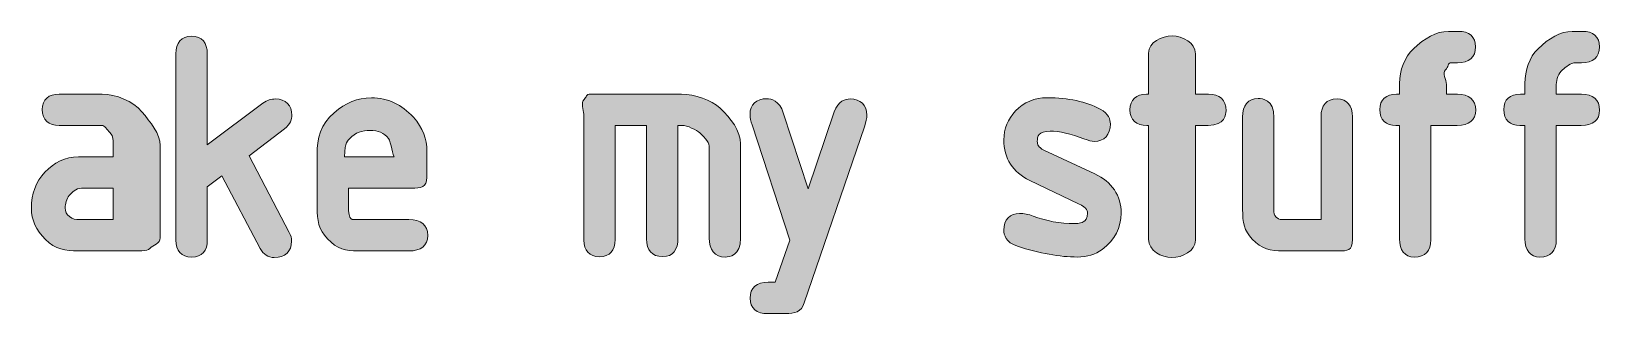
# Model space of a CAD drawing. Header units: inches. Extents: x 29 to 221, y -190 to -34.
# Drawn here: x 125.51 to 160.78, y -189.44 to -183.09 of the extents above; entities that cross this region are included whole.
import ezdxf

# ---------------------------------------------------------------- set-up
doc = ezdxf.new("R2010")
doc.units = ezdxf.units.IN
doc.header["$MEASUREMENT"] = 0
doc.layers.add('Layer 1', color=7, linetype='Continuous')

# ---------------------------------------------------------------- blocks, each defined once
blk = doc.blocks.new('block 4')
at = {"layer": 'Layer 1', "true_color": 0xffffff}
h = blk.add_hatch(color=7, dxfattribs=at)
h.dxf.hatch_style = 2
edge = h.paths.add_edge_path()
edge.add_spline(control_points=[(130.973, -188.18), (130.839, -188.18), (130.727, -188.108), (130.657, -187.976), (130.657, -187.976), (129.796, -186.343), (129.796, -186.343), (129.796, -186.343), (129.469, -186.591), (129.469, -186.591), (129.469, -186.591), (129.469, -187.786), (129.469, -187.786), (129.469, -188.027), (129.356, -188.171), (129.118, -188.171), (128.879, -188.171), (128.764, -188.028), (128.764, -187.789), (128.764, -187.789), (128.764, -183.6), (128.764, -183.6), (128.764, -183.349), (128.882, -183.199), (129.114, -183.199), (129.35, -183.199), (129.469, -183.349), (129.469, -183.6), (129.469, -183.6), (129.469, -185.646), (129.469, -185.646), (129.469, -185.646), (130.718, -184.705), (130.718, -184.705), (130.819, -184.641), (130.911, -184.613), (131.001, -184.613), (131.229, -184.613), (131.371, -184.753), (131.371, -184.98), (131.371, -185.062), (131.343, -185.181), (131.207, -185.285), (131.207, -185.285), (130.409, -185.888), (130.409, -185.888), (130.409, -185.888), (131.311, -187.614), (131.311, -187.614), (131.346, -187.679), (131.365, -187.746), (131.365, -187.81), (131.365, -188.042), (131.219, -188.18), (130.973, -188.18)], knot_values=[0, 0, 0, 0, 1, 1, 1, 2, 2, 2, 3, 3, 3, 4, 4, 4, 5, 5, 5, 6, 6, 6, 7, 7, 7, 8, 8, 8, 9, 9, 9, 10, 10, 10, 11, 11, 11, 12, 12, 12, 13, 13, 13, 14, 14, 14, 15, 15, 15, 16, 16, 16, 17, 17, 17, 18, 18, 18, 18], degree=3, periodic=1)
h = blk.add_hatch(color=7, dxfattribs=at)
h.dxf.hatch_style = 2
edge = h.paths.add_edge_path()
edge.add_spline(control_points=[(151.165, -188.18), (150.932, -188.18), (150.636, -188.027), (150.636, -187.77), (150.636, -187.77), (150.636, -185.208), (150.636, -185.208), (150.636, -185.208), (150.597, -185.208), (150.597, -185.208), (150.363, -185.208), (150.218, -185.085), (150.218, -184.859), (150.218, -184.629), (150.362, -184.503), (150.593, -184.503), (150.593, -184.503), (150.636, -184.503), (150.636, -184.503), (150.636, -184.503), (150.636, -183.581), (150.636, -183.581), (150.636, -183.34), (150.935, -183.196), (151.174, -183.196), (151.402, -183.196), (151.694, -183.345), (151.694, -183.594), (151.694, -183.594), (151.694, -184.503), (151.694, -184.503), (151.694, -184.503), (151.989, -184.503), (151.989, -184.503), (152.234, -184.503), (152.381, -184.632), (152.381, -184.877), (152.381, -184.959), (152.352, -185.208), (151.982, -185.208), (151.982, -185.208), (151.694, -185.208), (151.694, -185.208), (151.694, -185.208), (151.694, -187.792), (151.694, -187.792), (151.694, -188.035), (151.399, -188.18), (151.165, -188.18)], knot_values=[0, 0, 0, 0, 1, 1, 1, 2, 2, 2, 3, 3, 3, 4, 4, 4, 5, 5, 5, 6, 6, 6, 7, 7, 7, 8, 8, 8, 9, 9, 9, 10, 10, 10, 11, 11, 11, 12, 12, 12, 13, 13, 13, 14, 14, 14, 15, 15, 15, 16, 16, 16, 16], degree=3, periodic=1)
h = blk.add_hatch(color=7, dxfattribs=at)
h.dxf.hatch_style = 2
edge = h.paths.add_edge_path()
edge.add_spline(control_points=[(156.62, -188.168), (156.394, -188.168), (156.281, -188.016), (156.281, -187.761), (156.281, -187.761), (156.281, -185.208), (156.281, -185.208), (156.281, -185.208), (156.203, -185.208), (156.203, -185.208), (155.978, -185.208), (155.839, -185.085), (155.839, -184.852), (155.839, -184.624), (155.983, -184.503), (156.215, -184.503), (156.215, -184.503), (156.281, -184.503), (156.281, -184.503), (156.281, -184.503), (156.281, -184.266), (156.281, -184.266), (156.281, -183.967), (156.394, -183.676), (156.596, -183.482), (156.836, -183.25), (157.109, -183.092), (157.381, -183.092), (157.381, -183.092), (157.607, -183.092), (157.607, -183.092), (157.849, -183.092), (157.993, -183.206), (157.993, -183.441), (157.993, -183.681), (157.842, -183.797), (157.588, -183.797), (157.588, -183.797), (157.452, -183.797), (157.452, -183.797), (157.346, -183.797), (157.397, -183.896), (157.319, -183.959), (157.236, -184.026), (157.339, -184.177), (157.339, -184.288), (157.339, -184.288), (157.339, -184.503), (157.339, -184.503), (157.339, -184.503), (157.586, -184.503), (157.586, -184.503), (157.843, -184.503), (157.996, -184.624), (157.996, -184.862), (157.996, -185.092), (157.841, -185.208), (157.582, -185.208), (157.582, -185.208), (156.986, -185.208), (156.986, -185.208), (156.986, -185.208), (156.986, -187.783), (156.986, -187.783), (156.986, -188.024), (156.863, -188.168), (156.62, -188.168)], knot_values=[0, 0, 0, 0, 1, 1, 1, 2, 2, 2, 3, 3, 3, 4, 4, 4, 5, 5, 5, 6, 6, 6, 7, 7, 7, 8, 8, 8, 9, 9, 9, 10, 10, 10, 11, 11, 11, 12, 12, 12, 13, 13, 13, 14, 14, 14, 15, 15, 15, 16, 16, 16, 17, 17, 17, 18, 18, 18, 19, 19, 19, 20, 20, 20, 21, 21, 21, 22, 22, 22, 22], degree=3, periodic=1)
h = blk.add_hatch(color=7, dxfattribs=at)
h.dxf.hatch_style = 2
edge = h.paths.add_edge_path()
edge.add_spline(control_points=[(159.442, -188.168), (159.216, -188.168), (159.103, -188.016), (159.103, -187.761), (159.103, -187.761), (159.103, -185.208), (159.103, -185.208), (159.103, -185.208), (158.99, -185.208), (158.99, -185.208), (158.766, -185.208), (158.627, -185.085), (158.627, -184.852), (158.627, -184.624), (158.771, -184.503), (159.002, -184.503), (159.002, -184.503), (159.103, -184.503), (159.103, -184.503), (159.103, -184.503), (159.103, -184.266), (159.103, -184.266), (159.103, -183.967), (159.199, -183.675), (159.4, -183.482), (159.641, -183.25), (159.896, -183.092), (160.168, -183.092), (160.168, -183.092), (160.395, -183.092), (160.395, -183.092), (160.637, -183.092), (160.781, -183.206), (160.781, -183.441), (160.781, -183.681), (160.63, -183.797), (160.376, -183.797), (160.376, -183.797), (160.24, -183.797), (160.24, -183.797), (160.134, -183.797), (160.025, -183.896), (159.946, -183.959), (159.864, -184.025), (159.808, -184.176), (159.808, -184.288), (159.808, -184.288), (159.808, -184.503), (159.808, -184.503), (159.808, -184.503), (160.373, -184.503), (160.373, -184.503), (160.63, -184.503), (160.783, -184.624), (160.783, -184.862), (160.783, -185.092), (160.629, -185.208), (160.37, -185.208), (160.37, -185.208), (159.808, -185.208), (159.808, -185.208), (159.808, -185.208), (159.808, -187.783), (159.808, -187.783), (159.808, -188.024), (159.685, -188.168), (159.442, -188.168)], knot_values=[0, 0, 0, 0, 1, 1, 1, 2, 2, 2, 3, 3, 3, 4, 4, 4, 5, 5, 5, 6, 6, 6, 7, 7, 7, 8, 8, 8, 9, 9, 9, 10, 10, 10, 11, 11, 11, 12, 12, 12, 13, 13, 13, 14, 14, 14, 15, 15, 15, 16, 16, 16, 17, 17, 17, 18, 18, 18, 19, 19, 19, 20, 20, 20, 21, 21, 21, 22, 22, 22, 22], degree=3, periodic=1)
h = blk.add_hatch(color=7, dxfattribs=at)
h.dxf.hatch_style = 2
edge = h.paths.add_edge_path()
edge.add_spline(control_points=[(126.561, -188.031), (126.287, -188.031), (126.04, -187.994), (125.828, -187.774), (125.618, -187.556), (125.512, -187.341), (125.512, -187.063), (125.512, -186.758), (125.614, -186.471), (125.815, -186.26), (126.019, -186.047), (126.274, -185.914), (126.573, -185.914), (126.573, -185.914), (127.353, -185.914), (127.353, -185.914), (127.353, -185.914), (127.353, -185.581), (127.353, -185.581), (127.353, -185.565), (127.363, -185.451), (127.278, -185.368), (127.214, -185.306), (127.165, -185.208), (127.091, -185.208), (127.091, -185.208), (126.139, -185.208), (126.139, -185.208), (125.9, -185.208), (125.757, -185.09), (125.757, -184.852), (125.757, -184.622), (125.903, -184.503), (126.139, -184.503), (126.139, -184.503), (127.104, -184.503), (127.104, -184.503), (127.415, -184.503), (127.801, -184.665), (127.997, -184.9), (128.188, -185.126), (128.411, -185.41), (128.411, -185.656), (128.411, -185.656), (128.411, -187.739), (128.411, -187.739), (128.411, -187.866), (128.246, -187.897), (128.173, -187.978), (128.121, -188.035), (127.897, -188.031), (127.739, -188.031), (127.739, -188.031), (126.561, -188.031), (126.561, -188.031)], knot_values=[0, 0, 0, 0, 1, 1, 1, 2, 2, 2, 3, 3, 3, 4, 4, 4, 5, 5, 5, 6, 6, 6, 7, 7, 7, 8, 8, 8, 9, 9, 9, 10, 10, 10, 11, 11, 11, 12, 12, 12, 13, 13, 13, 14, 14, 14, 15, 15, 15, 16, 16, 16, 17, 17, 17, 18, 18, 18, 18], degree=3, periodic=1)
edge = h.paths.add_edge_path()
edge.add_spline(control_points=[(126.636, -186.619), (126.509, -186.619), (126.421, -186.718), (126.365, -186.785), (126.301, -186.86), (126.271, -186.973), (126.271, -187.061), (126.271, -187.156), (126.302, -187.199), (126.368, -187.258), (126.438, -187.322), (126.511, -187.325), (126.592, -187.325), (126.592, -187.325), (127.353, -187.325), (127.353, -187.325), (127.353, -187.325), (127.353, -186.619), (127.353, -186.619), (127.353, -186.619), (126.636, -186.619), (126.636, -186.619)], knot_values=[0, 0, 0, 0, 1, 1, 1, 2, 2, 2, 3, 3, 3, 4, 4, 4, 5, 5, 5, 6, 6, 6, 7, 7, 7, 7], degree=3, periodic=1)
h = blk.add_hatch(color=7, dxfattribs=at)
h.dxf.hatch_style = 2
edge = h.paths.add_edge_path()
edge.add_spline(control_points=[(132.865, -188.031), (132.573, -188.031), (132.391, -187.989), (132.173, -187.758), (131.966, -187.54), (131.939, -187.352), (131.939, -187.051), (131.939, -187.051), (131.939, -185.866), (131.939, -185.866), (131.939, -185.495), (132.016, -185.177), (132.322, -184.921), (132.583, -184.7), (132.839, -184.588), (133.158, -184.588), (133.537, -184.588), (133.84, -184.735), (134.104, -185.024), (134.322, -185.263), (134.408, -185.519), (134.408, -185.786), (134.408, -185.786), (134.408, -186.375), (134.408, -186.375), (134.408, -186.605), (134.279, -186.619), (134.058, -186.619), (134.058, -186.619), (132.644, -186.619), (132.644, -186.619), (132.644, -186.619), (132.644, -187.007), (132.644, -187.007), (132.644, -187.377), (132.704, -187.325), (132.877, -187.325), (132.877, -187.325), (134.003, -187.325), (134.003, -187.325), (134.267, -187.325), (134.426, -187.443), (134.426, -187.681), (134.426, -187.914), (134.268, -188.031), (134.006, -188.031), (134.006, -188.031), (132.865, -188.031), (132.865, -188.031)], knot_values=[0, 0, 0, 0, 1, 1, 1, 2, 2, 2, 3, 3, 3, 4, 4, 4, 5, 5, 5, 6, 6, 6, 7, 7, 7, 8, 8, 8, 9, 9, 9, 10, 10, 10, 11, 11, 11, 12, 12, 12, 13, 13, 13, 14, 14, 14, 15, 15, 15, 16, 16, 16, 16], degree=3, periodic=1)
edge = h.paths.add_edge_path()
edge.add_spline(control_points=[(133.668, -185.914), (133.652, -185.914), (133.595, -185.571), (133.547, -185.505), (133.444, -185.365), (133.311, -185.323), (133.128, -185.323), (132.952, -185.323), (132.801, -185.361), (132.666, -185.511), (132.629, -185.553), (132.569, -185.561), (132.553, -185.914), (132.553, -185.914), (133.668, -185.914), (133.668, -185.914)], knot_values=[0, 0, 0, 0, 1, 1, 1, 2, 2, 2, 3, 3, 3, 4, 4, 4, 5, 5, 5, 5], degree=3, periodic=1)
h = blk.add_hatch(color=7, dxfattribs=at)
h.dxf.hatch_style = 2
edge = h.paths.add_edge_path()
edge.add_spline(control_points=[(141.122, -188.168), (140.879, -188.168), (140.758, -188.006), (140.758, -187.736), (140.758, -187.736), (140.758, -185.671), (140.758, -185.671), (140.758, -185.57), (140.605, -185.431), (140.549, -185.377), (140.475, -185.307), (140.259, -185.208), (140.148, -185.208), (140.148, -185.208), (140.053, -185.208), (140.053, -185.208), (140.053, -185.208), (140.053, -187.739), (140.053, -187.739), (140.053, -188.002), (139.946, -188.159), (139.714, -188.159), (139.465, -188.159), (139.347, -188.01), (139.347, -187.761), (139.347, -187.761), (139.347, -185.208), (139.347, -185.208), (139.347, -185.208), (138.642, -185.208), (138.642, -185.208), (138.642, -185.208), (138.642, -187.776), (138.642, -187.776), (138.642, -188.018), (138.523, -188.162), (138.289, -188.162), (138.059, -188.162), (137.936, -188.02), (137.936, -187.792), (137.936, -187.792), (137.936, -184.958), (137.936, -184.958), (137.936, -184.844), (137.858, -184.705), (137.943, -184.627), (138.004, -184.569), (137.973, -184.503), (138.098, -184.503), (138.098, -184.503), (140.132, -184.503), (140.132, -184.503), (140.439, -184.503), (140.798, -184.635), (141.001, -184.822), (141.241, -185.04), (141.464, -185.336), (141.464, -185.625), (141.464, -185.625), (141.464, -187.745), (141.464, -187.745), (141.464, -188.138), (141.208, -188.168), (141.122, -188.168)], knot_values=[0, 0, 0, 0, 1, 1, 1, 2, 2, 2, 3, 3, 3, 4, 4, 4, 5, 5, 5, 6, 6, 6, 7, 7, 7, 8, 8, 8, 9, 9, 9, 10, 10, 10, 11, 11, 11, 12, 12, 12, 13, 13, 13, 14, 14, 14, 15, 15, 15, 16, 16, 16, 17, 17, 17, 18, 18, 18, 19, 19, 19, 20, 20, 20, 21, 21, 21, 21], degree=3, periodic=1)
h = blk.add_hatch(color=7, dxfattribs=at)
h.dxf.hatch_style = 2
edge = h.paths.add_edge_path()
edge.add_spline(control_points=[(142.076, -189.442), (141.825, -189.442), (141.675, -189.325), (141.675, -189.094), (141.675, -188.856), (141.829, -188.736), (142.086, -188.736), (142.086, -188.736), (142.241, -188.736), (142.241, -188.736), (142.241, -188.736), (142.573, -187.787), (142.573, -187.787), (142.573, -187.787), (141.723, -185.197), (141.723, -185.197), (141.691, -185.107), (141.675, -185.039), (141.675, -184.963), (141.675, -184.738), (141.819, -184.606), (142.052, -184.606), (142.153, -184.606), (142.335, -184.651), (142.424, -184.928), (142.424, -184.928), (142.979, -186.636), (142.979, -186.636), (142.979, -186.636), (143.568, -184.903), (143.568, -184.903), (143.656, -184.65), (143.829, -184.612), (143.924, -184.612), (144.159, -184.612), (144.304, -184.752), (144.304, -184.976), (144.304, -185.039), (144.285, -185.124), (144.246, -185.241), (144.246, -185.241), (142.895, -189.202), (142.895, -189.202), (142.827, -189.405), (142.678, -189.442), (142.476, -189.442), (142.476, -189.442), (142.076, -189.442), (142.076, -189.442)], knot_values=[0, 0, 0, 0, 1, 1, 1, 2, 2, 2, 3, 3, 3, 4, 4, 4, 5, 5, 5, 6, 6, 6, 7, 7, 7, 8, 8, 8, 9, 9, 9, 10, 10, 10, 11, 11, 11, 12, 12, 12, 13, 13, 13, 14, 14, 14, 15, 15, 15, 16, 16, 16, 16], degree=3, periodic=1)
h = blk.add_hatch(color=7, dxfattribs=at)
h.dxf.hatch_style = 2
edge = h.paths.add_edge_path()
edge.add_spline(control_points=[(149.037, -188.168), (148.641, -188.168), (148.187, -188.086), (147.688, -187.925), (147.423, -187.839), (147.384, -187.663), (147.384, -187.565), (147.384, -187.332), (147.52, -187.186), (147.738, -187.186), (147.837, -187.186), (147.939, -187.206), (148.041, -187.246), (148.332, -187.358), (148.646, -187.416), (148.972, -187.416), (149.093, -187.416), (149.148, -187.391), (149.17, -187.377), (149.215, -187.349), (149.266, -187.301), (149.266, -187.181), (149.266, -187.152), (149.266, -187.065), (149.063, -186.969), (149.063, -186.969), (147.965, -186.445), (147.965, -186.445), (147.584, -186.265), (147.384, -185.948), (147.384, -185.531), (147.384, -185.284), (147.471, -185.065), (147.644, -184.883), (147.832, -184.685), (148.074, -184.585), (148.361, -184.585), (148.833, -184.585), (149.233, -184.671), (149.552, -184.841), (149.74, -184.943), (149.78, -185.079), (149.78, -185.175), (149.78, -185.42), (149.643, -185.567), (149.415, -185.567), (149.358, -185.567), (149.287, -185.549), (149.185, -185.51), (148.889, -185.395), (148.633, -185.337), (148.423, -185.337), (148.158, -185.337), (148.136, -185.452), (148.136, -185.569), (148.136, -185.63), (148.154, -185.702), (148.282, -185.761), (148.282, -185.761), (149.427, -186.298), (149.427, -186.298), (149.815, -186.476), (150.022, -186.782), (150.022, -187.184), (150.022, -187.507), (149.878, -187.78), (149.593, -187.998), (149.445, -188.111), (149.258, -188.168), (149.037, -188.168)], knot_values=[0, 0, 0, 0, 1, 1, 1, 2, 2, 2, 3, 3, 3, 4, 4, 4, 5, 5, 5, 6, 6, 6, 7, 7, 7, 8, 8, 8, 9, 9, 9, 10, 10, 10, 11, 11, 11, 12, 12, 12, 13, 13, 13, 14, 14, 14, 15, 15, 15, 16, 16, 16, 17, 17, 17, 18, 18, 18, 19, 19, 19, 20, 20, 20, 21, 21, 21, 22, 22, 22, 23, 23, 23, 23], degree=3, periodic=1)
h = blk.add_hatch(color=7, dxfattribs=at)
h.dxf.hatch_style = 2
edge = h.paths.add_edge_path()
edge.add_spline(control_points=[(153.669, -188.031), (153.379, -188.031), (153.182, -187.991), (152.972, -187.767), (152.788, -187.572), (152.753, -187.395), (152.753, -187.094), (152.753, -187.094), (152.753, -185.02), (152.753, -185.02), (152.753, -184.757), (152.873, -184.6), (153.107, -184.6), (153.194, -184.6), (153.458, -184.631), (153.458, -185.026), (153.458, -185.026), (153.458, -187.085), (153.458, -187.085), (153.458, -187.187), (153.45, -187.215), (153.512, -187.275), (153.581, -187.343), (153.615, -187.325), (153.7, -187.325), (153.7, -187.325), (154.517, -187.325), (154.517, -187.325), (154.517, -187.325), (154.517, -185.007), (154.517, -185.007), (154.517, -184.76), (154.638, -184.613), (154.877, -184.613), (155.107, -184.613), (155.222, -184.763), (155.222, -185.014), (155.222, -185.014), (155.222, -187.776), (155.222, -187.776), (155.222, -188.03), (155.128, -188.031), (154.888, -188.031), (154.888, -188.031), (153.669, -188.031), (153.669, -188.031)], knot_values=[0, 0, 0, 0, 1, 1, 1, 2, 2, 2, 3, 3, 3, 4, 4, 4, 5, 5, 5, 6, 6, 6, 7, 7, 7, 8, 8, 8, 9, 9, 9, 10, 10, 10, 11, 11, 11, 12, 12, 12, 13, 13, 13, 14, 14, 14, 15, 15, 15, 15], degree=3, periodic=1)
at = {"layer": 'Layer 1', "lineweight": 0}
for points, knots in [([(130.973, -188.18), (130.839, -188.18), (130.727, -188.108), (130.657, -187.976), (130.657, -187.976), (129.796, -186.343), (129.796, -186.343), (129.796, -186.343), (129.469, -186.591), (129.469, -186.591), (129.469, -186.591), (129.469, -187.786), (129.469, -187.786), (129.469, -188.027), (129.356, -188.171), (129.118, -188.171), (128.879, -188.171), (128.764, -188.028), (128.764, -187.789), (128.764, -187.789), (128.764, -183.6), (128.764, -183.6), (128.764, -183.349), (128.882, -183.199), (129.114, -183.199), (129.35, -183.199), (129.469, -183.349), (129.469, -183.6), (129.469, -183.6), (129.469, -185.646), (129.469, -185.646), (129.469, -185.646), (130.718, -184.705), (130.718, -184.705), (130.819, -184.641), (130.911, -184.613), (131.001, -184.613), (131.229, -184.613), (131.371, -184.753), (131.371, -184.98), (131.371, -185.062), (131.343, -185.181), (131.207, -185.285), (131.207, -185.285), (130.409, -185.888), (130.409, -185.888), (130.409, -185.888), (131.311, -187.614), (131.311, -187.614), (131.346, -187.679), (131.365, -187.746), (131.365, -187.81), (131.365, -188.042), (131.219, -188.18), (130.973, -188.18)], [0, 0, 0, 0, 1, 1, 1, 2, 2, 2, 3, 3, 3, 4, 4, 4, 5, 5, 5, 6, 6, 6, 7, 7, 7, 8, 8, 8, 9, 9, 9, 10, 10, 10, 11, 11, 11, 12, 12, 12, 13, 13, 13, 14, 14, 14, 15, 15, 15, 16, 16, 16, 17, 17, 17, 18, 18, 18, 18]), ([(151.165, -188.18), (150.932, -188.18), (150.636, -188.027), (150.636, -187.77), (150.636, -187.77), (150.636, -185.208), (150.636, -185.208), (150.636, -185.208), (150.597, -185.208), (150.597, -185.208), (150.363, -185.208), (150.218, -185.085), (150.218, -184.859), (150.218, -184.629), (150.362, -184.503), (150.593, -184.503), (150.593, -184.503), (150.636, -184.503), (150.636, -184.503), (150.636, -184.503), (150.636, -183.581), (150.636, -183.581), (150.636, -183.34), (150.935, -183.196), (151.174, -183.196), (151.402, -183.196), (151.694, -183.345), (151.694, -183.594), (151.694, -183.594), (151.694, -184.503), (151.694, -184.503), (151.694, -184.503), (151.989, -184.503), (151.989, -184.503), (152.234, -184.503), (152.381, -184.632), (152.381, -184.877), (152.381, -184.959), (152.352, -185.208), (151.982, -185.208), (151.982, -185.208), (151.694, -185.208), (151.694, -185.208), (151.694, -185.208), (151.694, -187.792), (151.694, -187.792), (151.694, -188.035), (151.399, -188.18), (151.165, -188.18)], [0, 0, 0, 0, 1, 1, 1, 2, 2, 2, 3, 3, 3, 4, 4, 4, 5, 5, 5, 6, 6, 6, 7, 7, 7, 8, 8, 8, 9, 9, 9, 10, 10, 10, 11, 11, 11, 12, 12, 12, 13, 13, 13, 14, 14, 14, 15, 15, 15, 16, 16, 16, 16]), ([(156.62, -188.168), (156.394, -188.168), (156.281, -188.016), (156.281, -187.761), (156.281, -187.761), (156.281, -185.208), (156.281, -185.208), (156.281, -185.208), (156.203, -185.208), (156.203, -185.208), (155.978, -185.208), (155.839, -185.085), (155.839, -184.852), (155.839, -184.624), (155.983, -184.503), (156.215, -184.503), (156.215, -184.503), (156.281, -184.503), (156.281, -184.503), (156.281, -184.503), (156.281, -184.266), (156.281, -184.266), (156.281, -183.967), (156.394, -183.676), (156.596, -183.482), (156.836, -183.25), (157.109, -183.092), (157.381, -183.092), (157.381, -183.092), (157.607, -183.092), (157.607, -183.092), (157.849, -183.092), (157.993, -183.206), (157.993, -183.441), (157.993, -183.681), (157.842, -183.797), (157.588, -183.797), (157.588, -183.797), (157.452, -183.797), (157.452, -183.797), (157.346, -183.797), (157.397, -183.896), (157.319, -183.959), (157.236, -184.026), (157.339, -184.177), (157.339, -184.288), (157.339, -184.288), (157.339, -184.503), (157.339, -184.503), (157.339, -184.503), (157.586, -184.503), (157.586, -184.503), (157.843, -184.503), (157.996, -184.624), (157.996, -184.862), (157.996, -185.092), (157.841, -185.208), (157.582, -185.208), (157.582, -185.208), (156.986, -185.208), (156.986, -185.208), (156.986, -185.208), (156.986, -187.783), (156.986, -187.783), (156.986, -188.024), (156.863, -188.168), (156.62, -188.168)], [0, 0, 0, 0, 1, 1, 1, 2, 2, 2, 3, 3, 3, 4, 4, 4, 5, 5, 5, 6, 6, 6, 7, 7, 7, 8, 8, 8, 9, 9, 9, 10, 10, 10, 11, 11, 11, 12, 12, 12, 13, 13, 13, 14, 14, 14, 15, 15, 15, 16, 16, 16, 17, 17, 17, 18, 18, 18, 19, 19, 19, 20, 20, 20, 21, 21, 21, 22, 22, 22, 22]), ([(159.442, -188.168), (159.216, -188.168), (159.103, -188.016), (159.103, -187.761), (159.103, -187.761), (159.103, -185.208), (159.103, -185.208), (159.103, -185.208), (158.99, -185.208), (158.99, -185.208), (158.766, -185.208), (158.627, -185.085), (158.627, -184.852), (158.627, -184.624), (158.771, -184.503), (159.002, -184.503), (159.002, -184.503), (159.103, -184.503), (159.103, -184.503), (159.103, -184.503), (159.103, -184.266), (159.103, -184.266), (159.103, -183.967), (159.199, -183.675), (159.4, -183.482), (159.641, -183.25), (159.896, -183.092), (160.168, -183.092), (160.168, -183.092), (160.395, -183.092), (160.395, -183.092), (160.637, -183.092), (160.781, -183.206), (160.781, -183.441), (160.781, -183.681), (160.63, -183.797), (160.376, -183.797), (160.376, -183.797), (160.24, -183.797), (160.24, -183.797), (160.134, -183.797), (160.025, -183.896), (159.946, -183.959), (159.864, -184.025), (159.808, -184.176), (159.808, -184.288), (159.808, -184.288), (159.808, -184.503), (159.808, -184.503), (159.808, -184.503), (160.373, -184.503), (160.373, -184.503), (160.63, -184.503), (160.783, -184.624), (160.783, -184.862), (160.783, -185.092), (160.629, -185.208), (160.37, -185.208), (160.37, -185.208), (159.808, -185.208), (159.808, -185.208), (159.808, -185.208), (159.808, -187.783), (159.808, -187.783), (159.808, -188.024), (159.685, -188.168), (159.442, -188.168)], [0, 0, 0, 0, 1, 1, 1, 2, 2, 2, 3, 3, 3, 4, 4, 4, 5, 5, 5, 6, 6, 6, 7, 7, 7, 8, 8, 8, 9, 9, 9, 10, 10, 10, 11, 11, 11, 12, 12, 12, 13, 13, 13, 14, 14, 14, 15, 15, 15, 16, 16, 16, 17, 17, 17, 18, 18, 18, 19, 19, 19, 20, 20, 20, 21, 21, 21, 22, 22, 22, 22]), ([(126.561, -188.031), (126.287, -188.031), (126.04, -187.994), (125.828, -187.774), (125.618, -187.556), (125.512, -187.341), (125.512, -187.063), (125.512, -186.758), (125.614, -186.471), (125.815, -186.26), (126.019, -186.047), (126.274, -185.914), (126.573, -185.914), (126.573, -185.914), (127.353, -185.914), (127.353, -185.914), (127.353, -185.914), (127.353, -185.581), (127.353, -185.581), (127.353, -185.565), (127.363, -185.451), (127.278, -185.368), (127.214, -185.306), (127.165, -185.208), (127.091, -185.208), (127.091, -185.208), (126.139, -185.208), (126.139, -185.208), (125.9, -185.208), (125.757, -185.09), (125.757, -184.852), (125.757, -184.622), (125.903, -184.503), (126.139, -184.503), (126.139, -184.503), (127.104, -184.503), (127.104, -184.503), (127.415, -184.503), (127.801, -184.665), (127.997, -184.9), (128.188, -185.126), (128.411, -185.41), (128.411, -185.656), (128.411, -185.656), (128.411, -187.739), (128.411, -187.739), (128.411, -187.866), (128.246, -187.897), (128.173, -187.978), (128.121, -188.035), (127.897, -188.031), (127.739, -188.031), (127.739, -188.031), (126.561, -188.031), (126.561, -188.031)], [0, 0, 0, 0, 1, 1, 1, 2, 2, 2, 3, 3, 3, 4, 4, 4, 5, 5, 5, 6, 6, 6, 7, 7, 7, 8, 8, 8, 9, 9, 9, 10, 10, 10, 11, 11, 11, 12, 12, 12, 13, 13, 13, 14, 14, 14, 15, 15, 15, 16, 16, 16, 17, 17, 17, 18, 18, 18, 18]), ([(132.865, -188.031), (132.573, -188.031), (132.391, -187.989), (132.173, -187.758), (131.966, -187.54), (131.939, -187.352), (131.939, -187.051), (131.939, -187.051), (131.939, -185.866), (131.939, -185.866), (131.939, -185.495), (132.016, -185.177), (132.322, -184.921), (132.583, -184.7), (132.839, -184.588), (133.158, -184.588), (133.537, -184.588), (133.84, -184.735), (134.104, -185.024), (134.322, -185.263), (134.408, -185.519), (134.408, -185.786), (134.408, -185.786), (134.408, -186.375), (134.408, -186.375), (134.408, -186.605), (134.279, -186.619), (134.058, -186.619), (134.058, -186.619), (132.644, -186.619), (132.644, -186.619), (132.644, -186.619), (132.644, -187.007), (132.644, -187.007), (132.644, -187.377), (132.704, -187.325), (132.877, -187.325), (132.877, -187.325), (134.003, -187.325), (134.003, -187.325), (134.267, -187.325), (134.426, -187.443), (134.426, -187.681), (134.426, -187.914), (134.268, -188.031), (134.006, -188.031), (134.006, -188.031), (132.865, -188.031), (132.865, -188.031)], [0, 0, 0, 0, 1, 1, 1, 2, 2, 2, 3, 3, 3, 4, 4, 4, 5, 5, 5, 6, 6, 6, 7, 7, 7, 8, 8, 8, 9, 9, 9, 10, 10, 10, 11, 11, 11, 12, 12, 12, 13, 13, 13, 14, 14, 14, 15, 15, 15, 16, 16, 16, 16]), ([(141.122, -188.168), (140.879, -188.168), (140.758, -188.006), (140.758, -187.736), (140.758, -187.736), (140.758, -185.671), (140.758, -185.671), (140.758, -185.57), (140.605, -185.431), (140.549, -185.377), (140.475, -185.307), (140.259, -185.208), (140.148, -185.208), (140.148, -185.208), (140.053, -185.208), (140.053, -185.208), (140.053, -185.208), (140.053, -187.739), (140.053, -187.739), (140.053, -188.002), (139.946, -188.159), (139.714, -188.159), (139.465, -188.159), (139.347, -188.01), (139.347, -187.761), (139.347, -187.761), (139.347, -185.208), (139.347, -185.208), (139.347, -185.208), (138.642, -185.208), (138.642, -185.208), (138.642, -185.208), (138.642, -187.776), (138.642, -187.776), (138.642, -188.018), (138.523, -188.162), (138.289, -188.162), (138.059, -188.162), (137.936, -188.02), (137.936, -187.792), (137.936, -187.792), (137.936, -184.958), (137.936, -184.958), (137.936, -184.844), (137.858, -184.705), (137.943, -184.627), (138.004, -184.569), (137.973, -184.503), (138.098, -184.503), (138.098, -184.503), (140.132, -184.503), (140.132, -184.503), (140.439, -184.503), (140.798, -184.635), (141.001, -184.822), (141.241, -185.04), (141.464, -185.336), (141.464, -185.625), (141.464, -185.625), (141.464, -187.745), (141.464, -187.745), (141.464, -188.138), (141.208, -188.168), (141.122, -188.168)], [0, 0, 0, 0, 1, 1, 1, 2, 2, 2, 3, 3, 3, 4, 4, 4, 5, 5, 5, 6, 6, 6, 7, 7, 7, 8, 8, 8, 9, 9, 9, 10, 10, 10, 11, 11, 11, 12, 12, 12, 13, 13, 13, 14, 14, 14, 15, 15, 15, 16, 16, 16, 17, 17, 17, 18, 18, 18, 19, 19, 19, 20, 20, 20, 21, 21, 21, 21]), ([(142.076, -189.442), (141.825, -189.442), (141.675, -189.325), (141.675, -189.094), (141.675, -188.856), (141.829, -188.736), (142.086, -188.736), (142.086, -188.736), (142.241, -188.736), (142.241, -188.736), (142.241, -188.736), (142.573, -187.787), (142.573, -187.787), (142.573, -187.787), (141.723, -185.197), (141.723, -185.197), (141.691, -185.107), (141.675, -185.039), (141.675, -184.963), (141.675, -184.738), (141.819, -184.606), (142.052, -184.606), (142.153, -184.606), (142.335, -184.651), (142.424, -184.928), (142.424, -184.928), (142.979, -186.636), (142.979, -186.636), (142.979, -186.636), (143.568, -184.903), (143.568, -184.903), (143.656, -184.65), (143.829, -184.612), (143.924, -184.612), (144.159, -184.612), (144.304, -184.752), (144.304, -184.976), (144.304, -185.039), (144.285, -185.124), (144.246, -185.241), (144.246, -185.241), (142.895, -189.202), (142.895, -189.202), (142.827, -189.405), (142.678, -189.442), (142.476, -189.442), (142.476, -189.442), (142.076, -189.442), (142.076, -189.442)], [0, 0, 0, 0, 1, 1, 1, 2, 2, 2, 3, 3, 3, 4, 4, 4, 5, 5, 5, 6, 6, 6, 7, 7, 7, 8, 8, 8, 9, 9, 9, 10, 10, 10, 11, 11, 11, 12, 12, 12, 13, 13, 13, 14, 14, 14, 15, 15, 15, 16, 16, 16, 16]), ([(149.037, -188.168), (148.641, -188.168), (148.187, -188.086), (147.688, -187.925), (147.423, -187.839), (147.384, -187.663), (147.384, -187.565), (147.384, -187.332), (147.52, -187.186), (147.738, -187.186), (147.837, -187.186), (147.939, -187.206), (148.041, -187.246), (148.332, -187.358), (148.646, -187.416), (148.972, -187.416), (149.093, -187.416), (149.148, -187.391), (149.17, -187.377), (149.215, -187.349), (149.266, -187.301), (149.266, -187.181), (149.266, -187.152), (149.266, -187.065), (149.063, -186.969), (149.063, -186.969), (147.965, -186.445), (147.965, -186.445), (147.584, -186.265), (147.384, -185.948), (147.384, -185.531), (147.384, -185.284), (147.471, -185.065), (147.644, -184.883), (147.832, -184.685), (148.074, -184.585), (148.361, -184.585), (148.833, -184.585), (149.233, -184.671), (149.552, -184.841), (149.74, -184.943), (149.78, -185.079), (149.78, -185.175), (149.78, -185.42), (149.643, -185.567), (149.415, -185.567), (149.358, -185.567), (149.287, -185.549), (149.185, -185.51), (148.889, -185.395), (148.633, -185.337), (148.423, -185.337), (148.158, -185.337), (148.136, -185.452), (148.136, -185.569), (148.136, -185.63), (148.154, -185.702), (148.282, -185.761), (148.282, -185.761), (149.427, -186.298), (149.427, -186.298), (149.815, -186.476), (150.022, -186.782), (150.022, -187.184), (150.022, -187.507), (149.878, -187.78), (149.593, -187.998), (149.445, -188.111), (149.258, -188.168), (149.037, -188.168)], [0, 0, 0, 0, 1, 1, 1, 2, 2, 2, 3, 3, 3, 4, 4, 4, 5, 5, 5, 6, 6, 6, 7, 7, 7, 8, 8, 8, 9, 9, 9, 10, 10, 10, 11, 11, 11, 12, 12, 12, 13, 13, 13, 14, 14, 14, 15, 15, 15, 16, 16, 16, 17, 17, 17, 18, 18, 18, 19, 19, 19, 20, 20, 20, 21, 21, 21, 22, 22, 22, 23, 23, 23, 23]), ([(153.669, -188.031), (153.379, -188.031), (153.182, -187.991), (152.972, -187.767), (152.788, -187.572), (152.753, -187.395), (152.753, -187.094), (152.753, -187.094), (152.753, -185.02), (152.753, -185.02), (152.753, -184.757), (152.873, -184.6), (153.107, -184.6), (153.194, -184.6), (153.458, -184.631), (153.458, -185.026), (153.458, -185.026), (153.458, -187.085), (153.458, -187.085), (153.458, -187.187), (153.45, -187.215), (153.512, -187.275), (153.581, -187.343), (153.615, -187.325), (153.7, -187.325), (153.7, -187.325), (154.517, -187.325), (154.517, -187.325), (154.517, -187.325), (154.517, -185.007), (154.517, -185.007), (154.517, -184.76), (154.638, -184.613), (154.877, -184.613), (155.107, -184.613), (155.222, -184.763), (155.222, -185.014), (155.222, -185.014), (155.222, -187.776), (155.222, -187.776), (155.222, -188.03), (155.128, -188.031), (154.888, -188.031), (154.888, -188.031), (153.669, -188.031), (153.669, -188.031)], [0, 0, 0, 0, 1, 1, 1, 2, 2, 2, 3, 3, 3, 4, 4, 4, 5, 5, 5, 6, 6, 6, 7, 7, 7, 8, 8, 8, 9, 9, 9, 10, 10, 10, 11, 11, 11, 12, 12, 12, 13, 13, 13, 14, 14, 14, 15, 15, 15, 15]), ([(133.668, -185.914), (133.652, -185.914), (133.595, -185.571), (133.547, -185.505), (133.444, -185.365), (133.311, -185.323), (133.128, -185.323), (132.952, -185.323), (132.801, -185.361), (132.666, -185.511), (132.629, -185.553), (132.569, -185.561), (132.553, -185.914), (132.553, -185.914), (133.668, -185.914), (133.668, -185.914)], [0, 0, 0, 0, 1, 1, 1, 2, 2, 2, 3, 3, 3, 4, 4, 4, 5, 5, 5, 5]), ([(126.636, -186.619), (126.509, -186.619), (126.421, -186.718), (126.365, -186.785), (126.301, -186.86), (126.271, -186.973), (126.271, -187.061), (126.271, -187.156), (126.302, -187.199), (126.368, -187.258), (126.438, -187.322), (126.511, -187.325), (126.592, -187.325), (126.592, -187.325), (127.353, -187.325), (127.353, -187.325), (127.353, -187.325), (127.353, -186.619), (127.353, -186.619), (127.353, -186.619), (126.636, -186.619), (126.636, -186.619)], [0, 0, 0, 0, 1, 1, 1, 2, 2, 2, 3, 3, 3, 4, 4, 4, 5, 5, 5, 6, 6, 6, 7, 7, 7, 7])]:
    blk.add_open_spline(points, degree=3, knots=knots, dxfattribs=at)

msp = doc.modelspace()

# ---------------------------------------------------------------- block references
at = {"layer": 'Layer 1'}
msp.add_blockref('block 4', (0, 0), dxfattribs=at)

doc.saveas('drawing.dxf')
